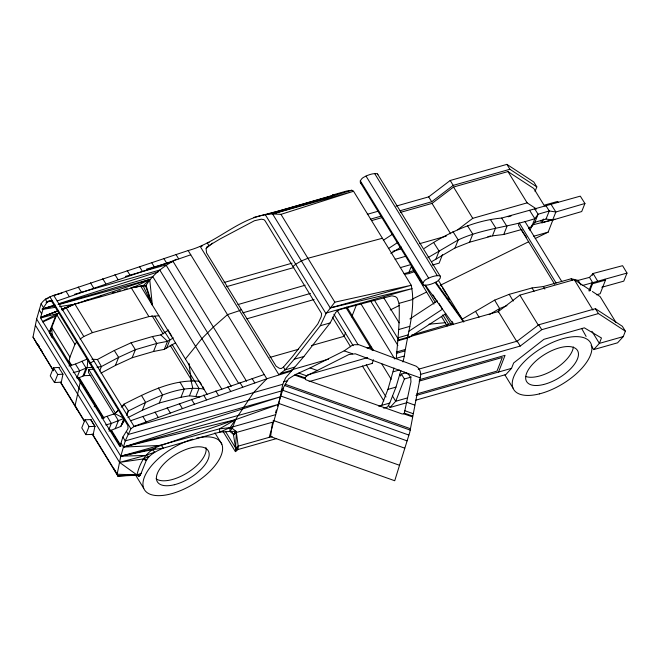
<?xml version="1.0" encoding="UTF-8"?>
<svg xmlns="http://www.w3.org/2000/svg" width="660" height="660" viewBox="0 0 660 660"><rect width="100%" height="100%" fill="white"/><g stroke="black" fill="none" stroke-linecap="round" stroke-linejoin="round"><path stroke-width="0.99" d="M331.312 196.523L332.566 195.022L346.442 191.078L351.763 190.261L353.562 191.268L411.229 285.26C416.163 308.88 407.525 332.764 404.365 355.996L396.297 358.298C397.7 340.048 400.051 321.783 399.036 303.352L397.147 298.064L395.522 296.67L391.875 295.82L339.537 309.639L335.783 312.287L330.157 322.93L303.93 356.458L285.582 377.941L282.777 384.301L278.693 404.324L269.197 437.332M276.631 438.553L238.004 449.534L235.43 451.638L236.354 432.473L235.958 431.302L232.229 428.348L230.101 427.63L219.45 428.843L120.788 456.175L117.142 474.227L117.967 476.091L140.365 475.101L146.239 460.548C149.804 454.113 156.808 450.953 163.284 448.132L219.78 432.077L230.101 427.63L275.624 414.678M272.151 436.491L238.194 446.143L235.645 448.041L233.376 434.272L229.886 431.475L230.101 427.63L253.555 392.609L266.822 378.774L291.06 371.184M238.004 449.534L238.194 446.143L236.354 432.473L273.322 421.963M52.354 337.945L51.736 327.434L56.364 315.571M93.382 369.245L88.679 369.46L88.456 372.487L114.221 414.48M87.895 359.716L87.169 367.62L83.944 375.672L77.377 378.469M272.514 422.491L270.608 436.656L394.729 480.736L409.769 432.292L420.189 377.834C421.501 373.461 420.189 368.668 416.163 366.201L358.85 344.726L354.065 344.71L351.59 345.708L344.198 350.848L310.101 367.925L295.399 374.55L288.461 378.923L283.503 387.453L278.734 402.402M404.308 413.135L403.837 413.837L402.196 413.977L305.951 379.797L304.879 378.304L305.192 377.338L307.312 375.515L348.884 354.527L355.303 353.793L406.634 373.065L408.944 374.897L410.677 377.619L410.965 381.843L404.308 413.135L412.632 416.089M90.7 419.636L94.85 426.385M93.25 434.387L94.891 426.286L90.75 419.504M53.377 370.829L33 337.095L36.638 319.044L41.093 303.765C45.688 296.736 54.458 295.334 61.908 293.147M58.74 367.595L62.947 374.195M62.931 374.187L61.331 382.156L54.499 382.561L50.242 375.829L53.476 367.768L59.35 367.414M76.675 342.119L74.935 344.347L69.944 357.109L69.044 361.086L71.701 365.409M79.134 377.536L95.593 404.382L94.198 406.849M381.695 405.355L387.923 389.392L394.02 368.024M402.971 361.96L404.365 355.996M377.825 174.685L377.71 174.331A5.734 2.64 -31.5 0 0 377.008 173.646C372.306 173.192 367.224 175.222 363.124 177.598A5.734 2.64 -31.5 0 0 361.655 178.893L360.319 180.84L360.286 182.407A5.734 2.64 -31.5 0 0 360.987 183.092L361.35 183.216M422.944 282.909L422.911 284.476A5.734 2.64 -31.5 0 0 423.613 285.161C428.323 285.615 433.397 283.585 437.497 281.218A5.734 2.64 -31.5 0 0 438.966 279.914L440.311 277.976L440.352 276.416A5.734 2.64 -31.5 0 0 439.642 275.715C434.932 275.261 429.85 277.291 425.758 279.667A5.734 2.64 -31.5 0 0 424.281 280.962L422.944 282.909L360.319 180.84M43.477 307.642L40.739 317.023L41.176 319.019L119.897 446.589L122.867 437.027L128.032 428.678L127.858 425.51L51.736 301.455L49.459 300.622L47.652 301.504L43.477 307.642L41.093 303.765M80.182 382.585L75.075 405.661L77.055 409.431M36.638 319.044L120.788 456.175L152.419 449.65L154.795 452.141L145.637 455.433L120.788 456.175L125.243 440.905L130.878 428.81L134.079 426.368L194.486 404.225L266.822 378.774L188.141 250.544L53.056 295.663M383.608 408.144L387.577 407.014L389.771 403.062L395.992 387.098L400.925 370.474M275.5 412.805L276.383 409.959M277.563 406.164L278.446 403.318L404.72 448.156M235.694 419.62L161.378 445.352L123.445 447.076L235.694 419.62L219.45 428.843L219.78 432.077L229.886 431.475L232.229 428.348L235.694 419.62L278.693 404.324L123.445 447.076L121.061 443.198M51.711 337.202L49.335 332.17L55.564 316.206L56.752 314.638L74.935 344.347M82.962 376.076L86.089 368.057L81.931 361.3M115.261 428.686L118.437 420.536M92.647 434.305L117.142 474.227L136.933 474.928C140.184 461.34 147.353 449.526 161.378 445.352L163.284 448.132L152.419 449.65M345.617 332.599L344.173 336.295L311.487 345.584M351.722 316.932L356.59 304.45M372.157 363.363L373.552 359.791M442.472 254.644L439.164 263.117L432.234 265.089M406.354 372.669L401.404 374.08L400.636 376.035L399.572 374.302M411.337 377.008L404.407 378.98L395.719 401.263L390.035 407.484L388.971 405.958M535.07 191.392L536.819 186.895L533.816 181.995L506.888 164.373L450.202 180.485L428.678 196.862L396.016 206.143M540.441 220.358L541.959 222.833L543.428 219.046M535.211 238.516L548.138 232.147L552.964 219.755L532.133 224.977L530.029 230.373L528.437 227.791M498.539 372.042L505.048 355.344L419.504 379.665M415.775 400.174L505.857 374.566L511.541 368.346L513.645 362.95L543.956 339.314L584.331 327.838L601.466 337.986L599.371 343.382L593.678 349.602L591.121 345.394M588.885 290.87L592.012 282.835L592.556 283.717L589.71 291.027M604.923 279.238L605.467 280.12L600.154 293.741L596.458 294.789M593.678 349.602L617.578 342.812L623.263 336.592L625.366 331.196L622.355 326.296L595.427 308.674L538.741 324.786L517.217 341.162L418.234 369.295M54.499 382.561L57.725 374.5L53.476 367.768M76.799 377.974L79.67 370.804L87.169 367.62L93.109 367.414M99.619 371.036L101.417 366.564L118.635 357.365L135.391 349.676L156.758 343.423L167.533 341.311L173.415 337.879M90.981 419.587L85.008 419.785L81.774 427.845L85.825 434.635L93.786 434.371M85.825 434.635L89.05 426.574L85.008 419.785M100.906 373.172L115.401 365.425L118.635 357.365L114.295 350.493L97.4 359.51L91.872 359.23M115.401 365.425L132.165 357.728L135.391 349.676L131.051 342.796L114.295 350.493M108.817 429.701L111.334 423.431L124.08 418.374L114.889 413.622L101.648 418.135M123.255 405.941L123.973 404.151C147.254 392.403 172.697 378.98 199.485 381.241M109.015 431.129L120.846 426.426L124.08 418.374M120.846 426.426L124.327 418.852M126.637 415.396L128.436 410.916C151.718 399.506 177.251 384.912 204.039 389.053M132.165 357.728L153.532 351.483L156.758 343.423L152.419 336.542L131.051 342.796M153.532 351.483L164.299 349.371L167.533 341.311L160.776 334.909L152.419 336.542M166.667 347.993L169.892 339.933L165.049 332.26M127.908 417.607L142.312 410.314L145.546 402.253L141.413 395.323M142.312 410.314L159.299 402.988L162.533 394.927L158.4 387.998M159.299 402.988L180.98 397.246L184.206 389.185L180.081 382.255M180.98 397.246L189.461 395.818L192.687 387.758L191.012 380.416M195.805 396.544L199.039 388.484L194.428 380.746M404.011 273.702L408.952 272.283L411.229 266.59L433.958 304.144M435.872 259.182L439.098 251.122L433.851 242.806M431.524 261.731L454.979 247.987L458.213 239.935C482.551 228.5 509.586 227.098 534.864 218.674L538.098 214.228L549.268 210.961L555.868 211.992L584.933 203.486L580.297 196.144L501.674 218.056C473.566 220.588 447.546 232.93 424.314 248.391M454.979 247.987L469.573 242.212L472.799 234.151L467.536 225.802M469.573 242.212L492.426 235.859L495.652 227.799L490.372 219.442M492.426 235.859L503.728 234.49L506.962 226.429L501.674 218.056M528.751 227.535L531.638 226.735L534.864 218.674L529.567 210.284M498.217 312.122L499.653 308.534L506.938 305.646M531.638 226.735L534.864 222.288L538.098 214.228L534.699 208.849M534.864 222.288L546.034 219.021L549.268 210.961L545.968 205.714M546.034 219.021L552.635 220.052L555.868 211.992L551.026 204.303M584.933 203.486L581.707 211.547L552.635 220.052M592.375 275.286L593.092 273.496L622.586 265.683L627 273.083L623.774 281.143L601.796 287.265M62.386 310.398L65.942 307.337L83.828 336.493L92.416 332.64L148.912 316.585L158.879 315.752M202.174 246.089L200.302 246.617L278.858 374.649L285.137 369.847L294.286 359.197L320.29 325.735L326.015 313.64L334.843 302.181L411.229 285.26L330.256 307.931L272.588 213.947C240.793 215.457 218.105 242.773 188.141 250.544M71.156 365.764L51.769 334.166L49.335 332.17L51.736 327.434L69.944 357.109M126.415 414.414L128.436 410.916L123.973 404.151L121.209 407.203M122.174 424.223L124.699 419.851M59.012 304.507L149.721 279.518L152.336 305.093L145.645 286.118C152.584 274.098 164.464 265.807 176.286 259.223M229.886 431.475L235.958 431.302L233.549 435.113L236.354 432.473M185.419 359.007L201.869 338.596L213.337 327.071L227.486 314.655L239.58 310.637L241.312 309.515M42.727 321.956L55.564 316.206L56.768 314.779M283.453 367.117L292.141 357.002L317.807 323.969L321.214 316.784L321.635 313.64L265.089 220.803L263.983 219.681L261.319 219.178L254.463 220.729L219.805 239.101L208.931 245.66L206.671 247.104L206.118 249.026L206.572 252.904L276.053 366.135L279.262 368.239L281.201 368.56L283.453 367.117L285.137 369.847L294.698 367.133M235.958 431.302L233.376 434.272L232.312 432.539M89.793 363.487L93.885 360.855M461.645 319.514L494.637 300.135L509.215 294.327L532.051 287.95L543.345 286.555L571.222 278.759L578.168 280.368L589.504 277.365L593.092 273.496L597.729 281.242M55.564 316.206L58.393 313.252L40.598 317.988M116.16 412.541L118.734 409.934M235.669 448.701L238.194 446.143L235.43 451.638L223.121 431.582M114.889 413.622L118.404 410.091M148.912 316.585L131.125 287.595L143.096 285.846L149.721 279.518L74.753 304.186L61.413 309.383M135.902 474.812L139.021 476.371L140.365 475.101M293.081 266.425L295.688 264.214L301.422 260.939L307.906 258.274L382.396 238.26M206.126 248.44L212.503 243.152M49.335 332.17L51.562 330.379M62.172 310.291L65.191 307.931M400.01 210.763L431.689 201.762L453.214 185.386L509.891 169.273L536.819 186.895M400.315 212.421L432.019 203.404L453.544 187.036L507.952 171.567L533.767 188.463L544.434 205.846M457.603 229.845L472.75 218.328L527.15 202.859L536.613 209.055M398.021 340.032L498.358 311.512L519.882 295.135L574.283 279.675L590.634 290.375M420.247 374.476L520.229 346.063L541.753 329.686L598.438 313.574L625.366 331.196M80.091 339.083L83.828 336.493M383.328 240.257L392.799 234.044M388.426 248.572L397.897 242.352M409.885 318.945L437.415 300.861M408.961 331.204L442.513 309.169L438.941 303.352M390.86 253.597L401.173 246.914M408.845 337.705L445.789 313.748M160.776 334.909L168.556 330.091M427.795 257.747L458.213 239.935L452.95 231.594M489.233 314.647L499.653 308.534L494.637 300.135M164.299 349.371L175.469 342.853M42.471 321.552L58.393 313.252M61.718 309.573L72.823 304.549M390.241 309.969L399.473 305.415M412.401 299.046L426.253 292.223M440.105 285.392L528.742 241.7M149.721 279.518L132.825 287.677L74.753 304.186L59.557 306.652M65.579 308.121L74.753 304.186M414.884 271.524L408.639 273.661L404.489 274.263M68.549 306.232L71.156 305.126M68.937 365.97L75.421 364.072L87.095 359.106M40.45 317.559L57.601 310.868M40.408 317.6L57.337 311.124M62.04 309.325L68.632 306.809M411.254 335.28L451.432 323.416M408.952 272.283L414.529 270.163M40.499 317.584L57.865 311.033M35.392 325.24L119.534 462.38L136.933 474.928L141.256 473.335M57.148 300.985L190.748 254.793M130.614 420.725L264.214 374.525M42.223 309.004L54.896 304.945M58.79 303.691L158.227 271.846M123.445 447.076L280.45 396.792L125.243 440.905L122.867 437.027M280.962 214.36L353.562 191.268L272.588 213.947L280.962 214.36L334.843 302.181M272.588 213.947L351.763 190.261L266.409 214.516M42.256 309.07L55.085 305.308M58.047 304.441L152.79 276.664L221.818 389.161M73.186 372.702L79.67 370.804L75.421 364.072M291.877 369.757L328.523 359.172M367.059 348.043L370.961 346.921M237.988 304.557L305.176 285.219M395.084 259.33L405.95 256.204M242.822 312.84L310.497 293.411M400.29 267.638L411.188 264.503M246.848 318.813L314.061 299.516M283.701 381.785L287.653 380.647M307.42 374.954L367.686 357.604M281.465 389.557L283.437 388.987M309.127 381.596L372.355 363.388M253.82 217.404L278.965 210.928L333.911 195.005L332.566 195.022M209.162 242.377L207.248 242.921L208.931 245.66M146.553 269.09L173.126 261.533L246.584 381.249M48.238 298.353L45.268 299.195L47.083 302.14M125.383 276.424L165.932 264.899L238.697 383.485M46.043 302.363L51.975 300.679M74.728 294.212L159.794 270.031L231.157 386.331M367.307 214.302L378.197 211.208M370.31 219.202L381.2 216.109M84.538 300.836L87.516 299.986M98.414 296.893L101.392 296.043M112.291 292.949L115.269 292.099M117.249 291.538L120.219 290.689M124.187 289.567L127.157 288.717M371.58 220.588L382.478 217.486M224.029 282.513L292.124 263.159M226.487 286.679L293.849 267.539M508.093 216.793L511.046 215.952M392.766 251.32L401.684 248.779M419.521 243.713L446.267 236.107M487.806 236.758L490.594 235.966M541.959 222.833L554.895 219.153M533.717 236.239L548.138 232.147M326.758 312.881L412.112 288.618L330.256 307.931M320.29 325.735L330.157 322.93M399.036 303.352L412.912 299.409M269.89 357.406L298.609 349.239M294.286 359.197L303.93 356.458M398.731 329.513L409.86 326.345M398.244 337.697L408.441 334.801M280.525 373.428L291.868 370.202M397.914 340.808L407.74 338.019M133.477 426.739L282.777 384.301M396.33 352.027L404.737 349.643M396.379 353.339L404.662 350.988M281.845 390.827L128.279 434.47L126.472 431.524M393.137 371.795L399.415 370.004M387.923 389.392L395.992 387.098M419.092 381.133L502.301 357.489L496.988 371.118L416.749 393.929M407.179 398.005L395.719 401.263L392.551 396.091M415.94 395.513L511.541 368.346M623.263 336.592L599.371 343.382L591.962 331.312M378.733 406.197L389.771 403.062M390.035 407.484L406.865 402.707M582.367 285.524L627 273.083M592.556 283.717L605.467 280.12M503.728 234.49L522.01 229.408M42.256 309.119L55.069 305.588M105.699 424.924L111.334 423.431L107.283 416.641M120.788 456.175L155.397 448.222M134.12 287.158L143.096 285.846L152.336 305.093L146.066 285.433L131.125 287.595M42.339 309.441L55.506 307.304M96.971 367.183L101.417 366.564L97.4 359.51M429.033 324.2L445.451 322.69M134.904 474.878L117.967 476.091L92.128 433.991M57.725 374.5L62.626 374.203M83.944 375.672L90.865 375.433M89.05 426.574L95.023 426.377M230.101 427.63L232.51 427.68M142.684 286.588L140.951 286.531L207.182 394.474M143.096 285.846L145.645 286.118M189.461 395.818L199.807 396.998M146.867 459.756L143.162 458.964L119.534 462.38L145.637 455.433L148.987 456.58L143.162 458.964L146.239 460.548M344.198 350.848L352.522 353.81M404.027 372.1L420.189 377.834M310.101 367.925L317.683 370.623M406.535 402.179L414.695 405.075M298.84 373.073L306.85 375.92M404.786 410.701L413.077 413.647M295.523 374.5L305.019 377.875M294.608 375.045L305.258 378.823M403.837 413.837L412.5 416.914M285.252 384.26L410.528 428.752M284.575 385.489L410.239 430.114M282.587 390.217L408.853 435.055M280.756 396L407.022 440.847M273.149 420.403L399.415 465.242M592.35 291.497L600.097 296.571L616.102 322.641M136.933 474.928L139.021 476.371M39.608 346.574L36.151 342.763L39.08 346.995M435.88 282.241L461.323 317.732M435.245 282.562L463.427 321.857M425.378 285.194L453.577 324.646M40.252 348.686L42.001 351.227M521.309 229.729L526.424 237.311M114.279 413.787L118.387 420.667M558.228 202.298L557.683 201.415L544.772 205.012L545.317 205.895M506.888 164.373L509.891 169.273M595.427 308.674L598.438 313.574M507.952 171.567L527.15 202.859M574.283 279.675L592.952 310.101M524.914 221.438L561.718 281.416M556.091 282.991L519.288 223.006L518.446 225.175L554.713 284.287M450.202 180.485L453.214 185.386M538.741 324.786L541.753 329.686M453.544 187.036L472.75 218.328M519.882 295.135L538.543 325.561M428.678 196.862L431.689 201.762M517.217 341.162L520.229 346.063M432.019 203.404L450.689 233.83M498.358 311.512L517.028 341.938M504.925 374.938L513.001 388.105M377.553 174.067L440.179 276.136M374.707 173.621L437.341 275.69M438.306 280.211L463.873 321.882M366.028 176.088L428.654 278.157M451.984 321.362L453.007 323.021M432.993 294.946L437.283 301.933M444.782 314.152L451.209 324.629M360.442 182.68L423.068 284.74M383.674 297.643L399.143 322.855M374.179 299.83L398.302 339.158M370.409 300.655L397.897 345.46M360.558 303.245L394.796 359.032M401.404 374.08L404.407 378.98M346.855 307.015L373.56 350.534M381.571 363.594L391.19 379.261M345.914 307.461L372.24 350.361M337.087 310.431L357.992 344.495M366.267 364.757L386.034 396.965M333.853 314.234L353.141 345.675M332.392 317.08L350.608 346.772M362.389 365.978L383.823 400.909M265.353 214.78L326.015 313.64M175.972 254.496L178.637 258.844M252.112 378.576L254.776 382.932M163.787 258.464L166.526 262.927M239.992 382.66L242.732 387.123M151.602 262.465L154.407 267.036M227.873 386.776L230.678 391.347M139.4 266.491L142.271 271.177M215.746 390.918L218.617 395.604M199.93 382.008L201.539 384.615M202.612 386.364L203.684 388.105M127.182 270.542L130.136 275.352M203.602 395.084L206.555 399.894M154.754 316.206L165 332.904M172.012 344.33L194.667 381.249M225.407 431.343L235.645 448.041M151.948 315.587L163.185 333.902M170.148 345.238L192.085 380.993M214.896 432.861L221.842 444.18M114.956 274.609L117.992 279.551M191.458 399.284L194.486 404.225M102.721 278.71L105.839 283.784M179.305 403.516L182.416 408.581M90.478 282.835L93.671 288.04M167.145 407.773L170.338 412.978M78.226 286.984L81.51 292.322M154.976 412.063L158.251 417.409M74.629 303.649L92.416 332.64M65.959 291.151L69.333 296.645M142.799 416.377L146.165 421.872M53.691 295.35L134.079 426.368M49.904 296.843L130.878 428.81M88.679 369.46L115.517 413.201M39.295 309.936L41.671 313.813M95.593 404.382L104.09 418.225M111.532 430.337L121.093 445.912M78.16 377.173L103.471 418.432M110.476 429.841L120.706 446.523M135.713 475.282L143.723 488.342M33 337.095L53.237 370.078M60.695 382.231L84.662 421.286M60.373 382.239L84.596 421.707M168.118 330.149L171.847 336.237M440.509 284.592L441.565 286.341M442.621 288.09L446.853 295.07M447.909 296.818L449.493 299.434M424.867 285.178L435.435 302.651M442.835 314.878L448.643 324.481M441.35 316.371L447.166 325.982M589.504 277.365L592.672 282.653M578.168 280.368L580.94 285.021M571.222 278.759L572.236 280.45M543.345 286.555L544.855 289.088M532.051 287.95L534.056 291.324M509.215 294.327L513.232 301.067M475.546 311.347L479.044 317.229M581.625 328.391L586.121 336.443M114.122 468.905L117.967 476.091L116.96 473.17M188.983 363.363L191.012 379.252M205.92 447.562A29.807 13.744 -31.5 0 1 187.465 472.709A29.807 13.744 -31.5 0 1 156.098 478.797M196.499 438.149A44.971 20.741 -31.5 0 1 209.294 471.875A44.971 20.741 -31.5 0 1 144.061 489.077A44.971 20.741 -31.5 0 1 192.811 439.123M573.358 346.987A29.807 13.744 -31.5 0 1 554.227 369.484A29.807 13.744 -31.5 0 1 525.476 376.398M174.339 484.737A29.807 13.744 -31.5 0 0 208.667 451.63A29.807 13.744 -31.5 0 0 165.338 462.421A29.807 13.744 -31.5 0 0 174.339 484.737M539.327 393.904A44.971 20.741 -31.5 0 0 591.121 343.942A44.971 20.741 -31.5 0 0 525.74 360.22A44.971 20.741 -31.5 0 0 539.327 393.904M543.617 384.499A29.807 13.744 -31.5 0 0 577.945 351.384A29.807 13.744 -31.5 0 0 534.616 362.175A29.807 13.744 -31.5 0 0 543.617 384.499"/></g></svg>
